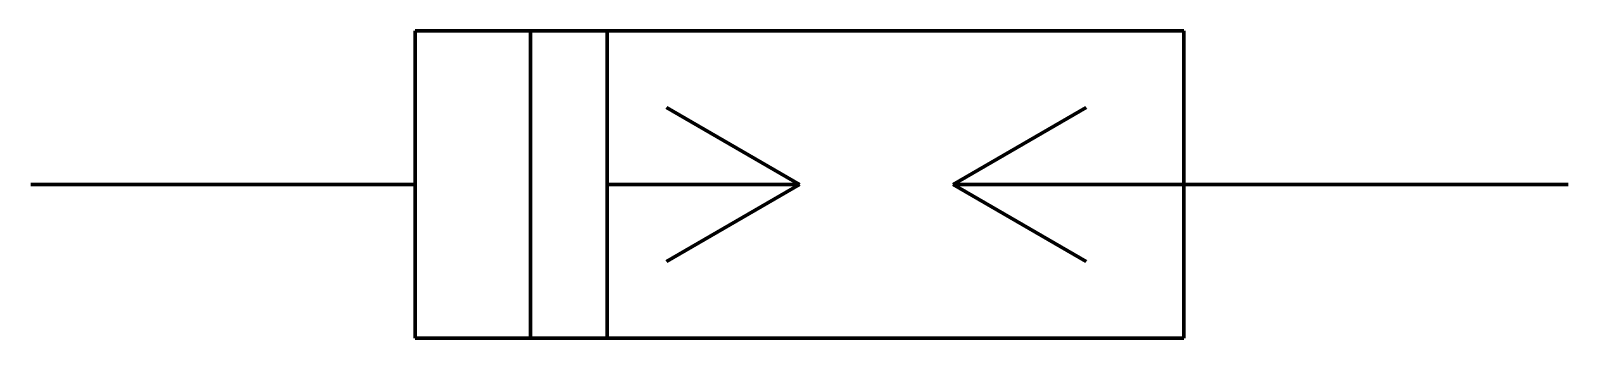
# Model space of a CAD drawing. Header units: millimetres. Extents: x 0 to 20, y -2 to 2.
import ezdxf

# ---------------------------------------------------------------- set-up
doc = ezdxf.new("R2010")
doc.units = ezdxf.units.MM
doc.layers.get('0').update_dxf_attribs({"linetype": 'CONTINUOUS', "lineweight": 0})

msp = doc.modelspace()

# ---------------------------------------------------------------- linework, layer by layer
at = {"color": 7, "linetype": 'CONTINUOUS', "lineweight": 70}
for p, q in [((15, 2), (5, 2)), ((5, 2), (5, -2)), ((6.5, 2), (6.5, -2)), ((7.5, -2), (7.5, 2)), ((15, -2), (15, 2)), ((8.27, 1), (10, 0)), ((13.73, 1), (12, 0)), ((5, 0), (0, 0)), ((10, 0), (7.5, 0)), ((10, 0), (8.27, -1)), ((20, 0), (12, 0)), ((12, 0), (13.73, -1)), ((5, -2), (15, -2))]:
    msp.add_line(p, q, dxfattribs=at)

doc.saveas('drawing.dxf')
